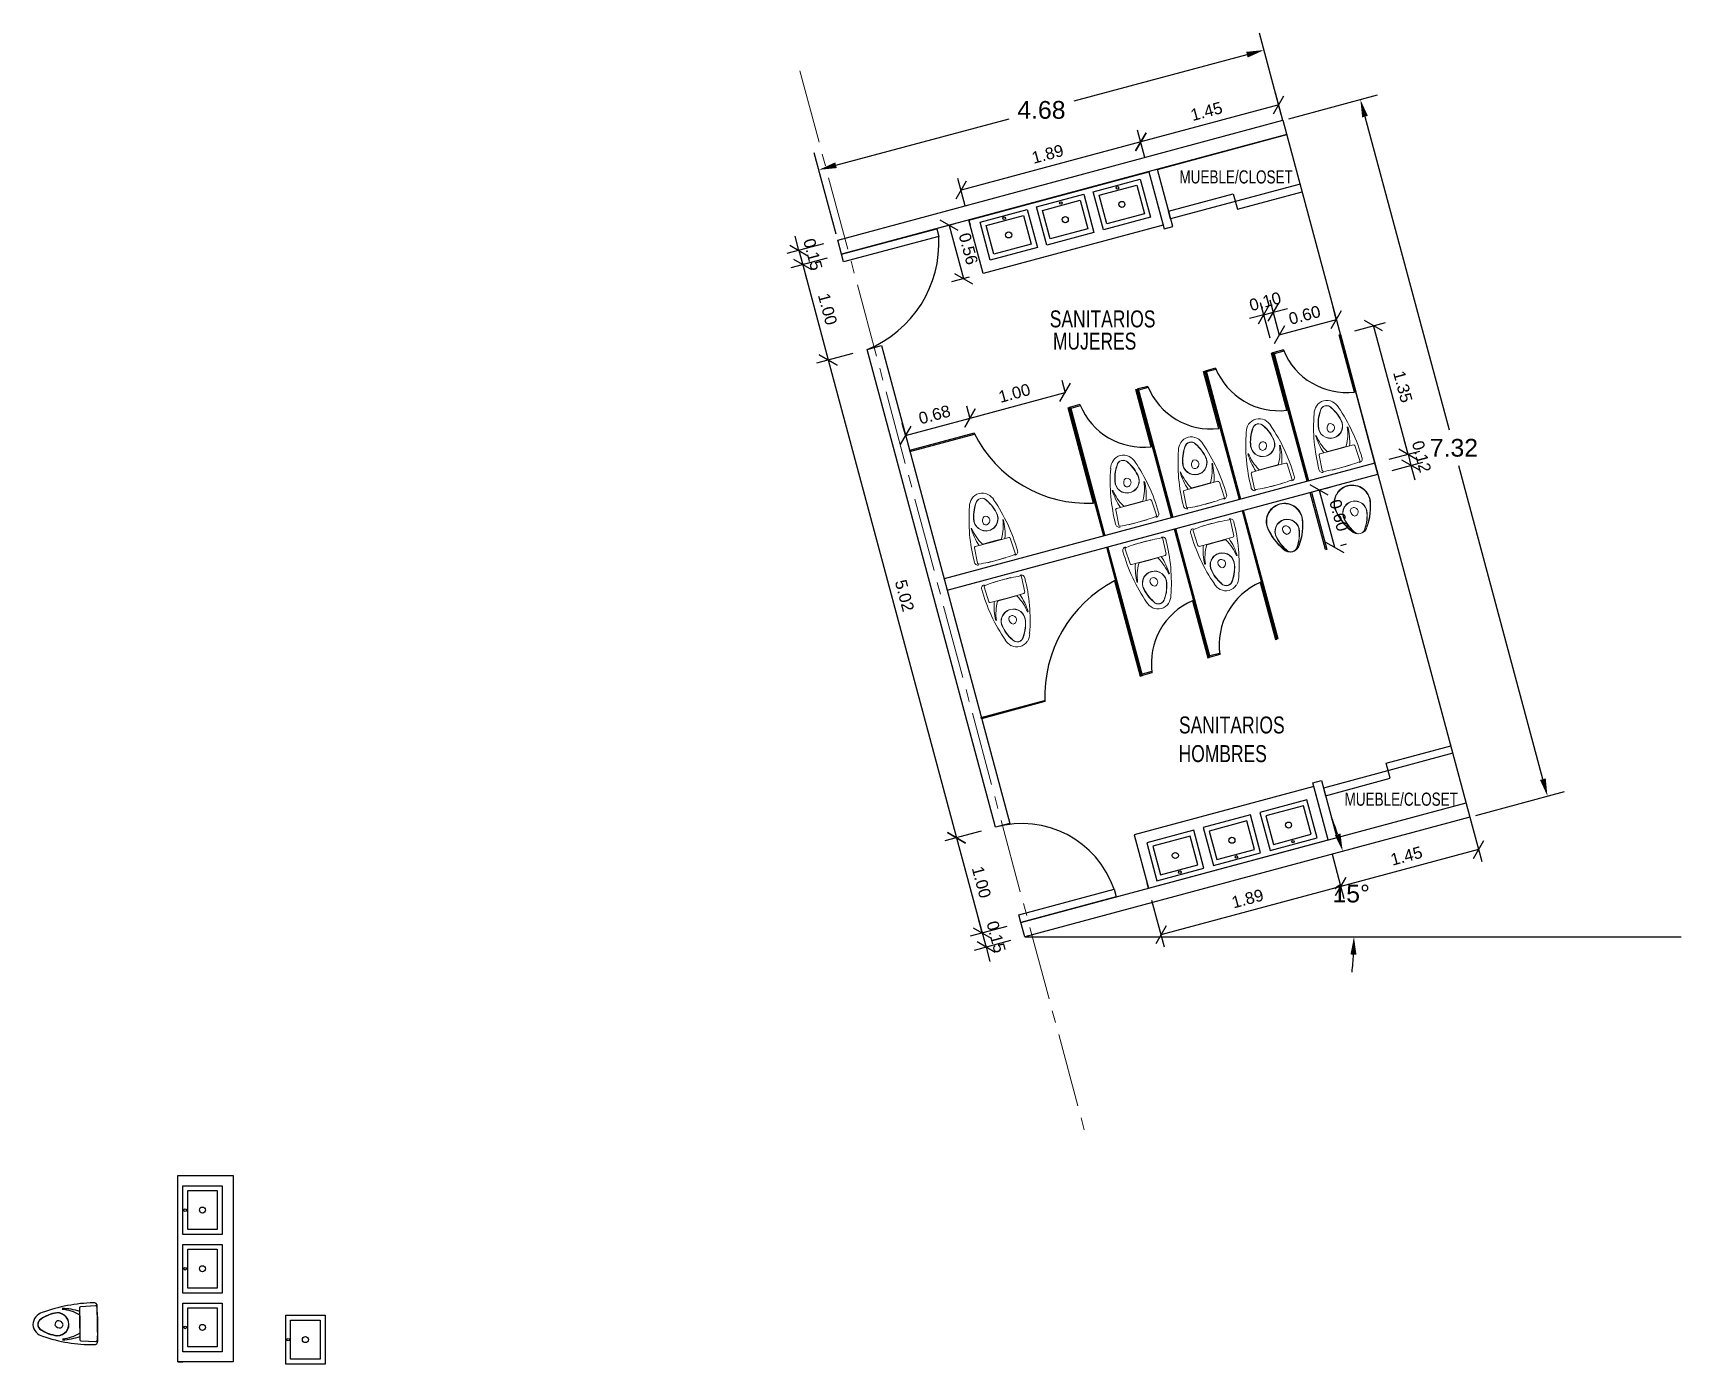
# Model space of a CAD drawing. Header units: millimetres. Extents: x 1263 to 3002, y 1308 to 2683.
# Drawn here: x 1459.92 to 1476.65, y 1367.42 to 1380.93 of the extents above; entities that cross this region are included whole.
import ezdxf

# ---------------------------------------------------------------- set-up
doc = ezdxf.new("R2010")
doc.units = ezdxf.units.MM
doc.header["$PDMODE"] = 34
doc.linetypes.add('CENTER2', pattern=[1.125, 0.75, -0.125, 0.125, -0.125])
for name, color, linetype, lineweight in [('COTAS', 202, 'Continuous', 0), ('EJESS', 253, 'CENTER2', 0), ('MOVILIARIO SANITARIO', 142, 'Continuous', 0)]:
    doc.layers.add(name, color=color, linetype=linetype, lineweight=lineweight)
doc.layers.add('MUEBLES', color=43, linetype='Continuous')
doc.styles.add('ARRAY BASE$0$STYLE1', font='swissc.ttf', dxfattribs={"width": 0.9})
doc.styles.get("Standard").update_dxf_attribs({"font": 'arial.ttf'})
doc.dimstyles.new('metros anotativo', dxfattribs={"dimtxt": 0.12, "dimasz": 0.15, "dimexe": 0.125, "dimexo": 0.15, "dimgap": 0.0652, "dimtad": 1, "dimzin": 1, "dimdsep": 46, "dimtxsty": 'Standard', "dimblk": 'OBLIQUE', "dimcen": 0, "dimadec": 0, "dimazin": 0, "dimtfac": 1, "dimtix": 1, "dimtmove": 0, "dimatfit": 3, "dimfxl": 0.3, "dimarcsym": 0})
doc.dimstyles.get("Standard").update_dxf_attribs({"dimtxt": 0.18, "dimasz": 0.18, "dimexe": 0.18, "dimexo": 0.0625, "dimgap": 0.09, "dimtad": 0, "dimtih": 1, "dimtoh": 1, "dimdec": 4, "dimzin": 0, "dimdsep": 46, "dimtxsty": 'Standard', "dimcen": 0.09, "dimadec": 0, "dimazin": 0, "dimtfac": 1, "dimtdec": 4, "dimtofl": 0, "dimtmove": 0, "dimatfit": 3, "dimfxl": 1, "dimtolj": 1, "dimtzin": 0, "dimarcsym": 0})

# ---------------------------------------------------------------- blocks, each defined once
blk = doc.blocks.new('_Oblique')
at = {"color": 0, "linetype": 'ByBlock', "lineweight": -2}
blk.add_line((-0.5, -0.5), (0.5, 0.5), dxfattribs=at)
blk = doc.blocks.new('*D220')
at = {"layer": 'COTAS', "color": 0, "lineweight": -2, "ltscale": 2, "transparency": 16777216}
for p, q in [((1473.881, 1376.652), (1473.842, 1376.797)), ((1473.69, 1376.601), (1474.001, 1376.684)), ((1473.721, 1376.487), (1474.032, 1376.57)), ((1473.881, 1376.652), (1473.911, 1376.538)), ((1473.911, 1376.538), (1473.95, 1376.393))]:
    blk.add_line(p, q, dxfattribs=at)
at = {"layer": 'Defpoints', "color": 0, "ltscale": 2, "transparency": 16777216}
for p in [(1473.545, 1376.562), (1473.911, 1376.538), (1473.576, 1376.448)]:
    blk.add_point(p, dxfattribs=at)
at = {"layer": 'COTAS', "color": 0, "lineweight": -2, "ltscale": 2, "transparency": 16777216, "xscale": 0.15, "yscale": 0.15, "zscale": 0.15}
for p, rotation in [((1473.881, 1376.652), 285.0400000000274), ((1473.911, 1376.538), 105.0400000000274)]:
    blk.add_blockref('_Oblique', p, dxfattribs=dict(at, rotation=rotation))
at = {"layer": 'COTAS', "color": 0, "ltscale": 2, "transparency": 16777216, "insert": (1474.018, 1376.628), "char_height": 0.12, "attachment_point": 5, "rotation": 285.04}
blk.add_mtext('0.12', dxfattribs=at)
blk = doc.blocks.new('TAZA')
at = {"lineweight": 0}
for p, q in [((165.36, 499.951), (165.36, 499.761)), ((165.539, 500.05), (165.381, 500.058)), ((165.55, 499.861), (165.55, 500.038)), ((165.554, 499.958), (165.554, 499.861)), ((165.55, 499.684), (165.55, 499.861)), ((165.554, 499.861), (165.554, 499.765)), ((165.381, 499.664), (165.539, 499.673))]:
    blk.add_line(p, q, dxfattribs=at)
for centre, radius, start, end in [((165.397, 500.051), 0.0368, 84.189, 180.01), ((165.374, 500.043), 0.0161, 64.904, 152.0601), ((167.192, 499.862), 1.833, 174.1661, 180.0176), ((165.384, 498.365), 1.722, 70.5694, 89.4727), ((165.538, 500.038), 0.0115, 0.01, 87.01), ((165.758, 499.382), 0.649, 91.4737, 108.7194), ((165.561, 499.958), 0.00691, 120.2935, 180.01), ((165.798, 499.553), 0.475, 96.7856, 120.2935), ((165.794, 499.861), 0.124, 75.1531, 180.01), ((165.794, 499.861), 0.122, 77.258, 180.01), ((165.753, 499.604), 0.384, 54.7538, 82.7148), ((165.751, 499.598), 0.388, 55.8316, 81.7699), ((165.914, 499.842), 0.154, 42.3476, 73.5377), ((167.192, 499.861), 1.833, 180.0024, 185.8539), ((165.794, 499.861), 0.124, 180.01, 284.8669), ((165.794, 499.861), 0.122, 180.01, 282.762), ((165.768, 499.855), 0.034, 139.2504, 252.7), ((165.779, 499.855), 0.0428, 355.2583, 149.9686), ((165.769, 499.881), 0.0602, 258.9842, 330.7061), ((165.753, 500.118), 0.384, 277.3052, 305.2662), ((165.751, 500.125), 0.388, 278.2501, 304.1884), ((165.944, 499.861), 0.0631, 0.01, 66.5264), ((165.944, 499.861), 0.0631, 293.4936, 0.01), ((165.944, 499.861), 0.0645, 0.01, 61.6766), ((165.944, 499.861), 0.0645, 298.3434, 0.01), ((165.934, 499.861), 0.126, 0.01, 41.9699), ((165.934, 499.861), 0.126, 318.0501, 0.01), ((165.397, 499.671), 0.0368, 180.01, 275.831), ((165.38, 499.675), 0.0111, 185.8539, 273.01), ((165.384, 501.357), 1.722, 270.5473, 289.4506), ((165.538, 499.684), 0.0115, 273.01, 0.01), ((165.758, 500.34), 0.649, 251.3006, 268.5463), ((165.561, 499.765), 0.00691, 180.01, 239.7265), ((165.797, 500.169), 0.475, 239.7265, 263.2344), ((165.914, 499.88), 0.154, 286.4823, 317.6724)]:
    blk.add_arc(centre, radius, start, end, dxfattribs=at)
blk = doc.blocks.new('*D221')
at = {"color": 0, "lineweight": -2, "transparency": 16777216}
for p, q in [((1472.671, 1380.055), (1473.571, 1380.297)), ((1473.444, 1380.077), (1474.298, 1376.898)), ((1475.25, 1373.355), (1474.396, 1376.534)), ((1474.57, 1372.986), (1475.47, 1373.228))]:
    blk.add_line(p, q, dxfattribs=at)
at = {"color": 0, "transparency": 16777216}
for points in [[(1473.473, 1380.085), (1473.415, 1380.069), (1473.397, 1380.251)], [(1475.279, 1373.363), (1475.221, 1373.347), (1475.297, 1373.181)]]:
    blk.add_solid(points, dxfattribs=at)
at = {"layer": 'Defpoints', "color": 0, "transparency": 16777216}
for p in [(1472.611, 1380.039), (1475.297, 1373.181), (1474.51, 1372.97)]:
    blk.add_point(p, dxfattribs=at)
at = {"color": 0, "transparency": 16777216, "insert": (1474.347, 1376.716), "char_height": 0.18, "attachment_point": 5}
blk.add_mtext('\\A1;7.32', dxfattribs=at)
blk = doc.blocks.new('*D222')
at = {"color": 0, "lineweight": -2, "transparency": 16777216}
for p, q in [((1472.594, 1380.1), (1472.372, 1380.925)), ((1472.245, 1380.705), (1470.487, 1380.232)), ((1468.073, 1379.584), (1469.832, 1380.056)), ((1468.075, 1378.885), (1467.853, 1379.711))]:
    blk.add_line(p, q, dxfattribs=at)
at = {"color": 0, "transparency": 16777216}
for points in [[(1472.238, 1380.734), (1472.253, 1380.676), (1472.419, 1380.752)], [(1468.066, 1379.613), (1468.081, 1379.555), (1467.899, 1379.537)]]:
    blk.add_solid(points, dxfattribs=at)
at = {"layer": 'Defpoints', "color": 0, "transparency": 16777216}
for p in [(1472.611, 1380.039), (1467.899, 1379.537), (1468.091, 1378.825)]:
    blk.add_point(p, dxfattribs=at)
at = {"color": 0, "transparency": 16777216, "insert": (1470.159, 1380.144), "char_height": 0.18, "attachment_point": 5}
blk.add_mtext('\\A1;4.68', dxfattribs=at)
blk = doc.blocks.new('*D223')
at = {"layer": 'COTAS', "color": 0, "lineweight": -2, "ltscale": 2, "transparency": 16777216}
for p, q in [((1473.34, 1377.904), (1473.651, 1377.988)), ((1473.881, 1376.652), (1473.53, 1377.956)), ((1473.69, 1376.601), (1474.001, 1376.684))]:
    blk.add_line(p, q, dxfattribs=at)
at = {"layer": 'Defpoints', "color": 0, "ltscale": 2, "transparency": 16777216}
for p in [(1473.53, 1377.956), (1473.195, 1377.865), (1473.545, 1376.562)]:
    blk.add_point(p, dxfattribs=at)
at = {"layer": 'COTAS', "color": 0, "lineweight": -2, "ltscale": 2, "transparency": 16777216, "xscale": 0.15, "yscale": 0.15, "zscale": 0.15}
for p, rotation in [((1473.53, 1377.956), 105.0399999999997), ((1473.881, 1376.652), 285.0399999999997)]:
    blk.add_blockref('_Oblique', p, dxfattribs=dict(at, rotation=rotation))
at = {"layer": 'COTAS', "color": 0, "ltscale": 2, "transparency": 16777216, "insert": (1473.828, 1377.337), "char_height": 0.12, "attachment_point": 5, "rotation": 285.04}
blk.add_mtext('1.35', dxfattribs=at)
blk = doc.blocks.new('*D224')
at = {"layer": 'COTAS', "color": 0, "lineweight": -2, "ltscale": 2, "transparency": 16777216}
for p, q in [((1467.946, 1378.786), (1467.576, 1378.687)), ((1467.697, 1378.719), (1467.658, 1378.864)), ((1467.697, 1378.719), (1467.736, 1378.574)), ((1467.985, 1378.641), (1467.615, 1378.542)), ((1467.736, 1378.574), (1467.775, 1378.429))]:
    blk.add_line(p, q, dxfattribs=at)
at = {"layer": 'Defpoints', "color": 0, "ltscale": 2, "transparency": 16777216}
for p in [(1468.091, 1378.825), (1467.736, 1378.574), (1468.13, 1378.68)]:
    blk.add_point(p, dxfattribs=at)
at = {"layer": 'COTAS', "color": 0, "lineweight": -2, "ltscale": 2, "transparency": 16777216, "xscale": 0.15, "yscale": 0.15, "zscale": 0.15}
for p, rotation in [((1467.697, 1378.719), 285.0399999999997), ((1467.736, 1378.574), 105.0399999999997)]:
    blk.add_blockref('_Oblique', p, dxfattribs=dict(at, rotation=rotation))
at = {"layer": 'COTAS', "color": 0, "ltscale": 2, "transparency": 16777216, "insert": (1467.839, 1378.679), "char_height": 0.12, "attachment_point": 5, "rotation": 285.04}
blk.add_mtext('0.15', dxfattribs=at)
blk = doc.blocks.new('*D225')
at = {"layer": 'COTAS', "color": 0, "lineweight": -2, "ltscale": 2, "transparency": 16777216}
for p, q in [((1467.985, 1378.641), (1467.615, 1378.542)), ((1467.736, 1378.574), (1467.995, 1377.608)), ((1468.244, 1377.675), (1467.875, 1377.576))]:
    blk.add_line(p, q, dxfattribs=at)
at = {"layer": 'Defpoints', "color": 0, "ltscale": 2, "transparency": 16777216}
for p in [(1468.13, 1378.68), (1468.389, 1377.714), (1467.995, 1377.608)]:
    blk.add_point(p, dxfattribs=at)
at = {"layer": 'COTAS', "color": 0, "lineweight": -2, "ltscale": 2, "transparency": 16777216, "xscale": 0.15, "yscale": 0.15, "zscale": 0.15}
for p, rotation in [((1467.736, 1378.574), 105.0399999999997), ((1467.995, 1377.608), 285.0399999999997)]:
    blk.add_blockref('_Oblique', p, dxfattribs=dict(at, rotation=rotation))
at = {"layer": 'COTAS', "color": 0, "ltscale": 2, "transparency": 16777216, "insert": (1467.988, 1378.124), "char_height": 0.12, "attachment_point": 5, "rotation": 285.04}
blk.add_mtext('1.00', dxfattribs=at)
blk = doc.blocks.new('*D226')
at = {"layer": 'COTAS', "color": 0, "lineweight": -2, "ltscale": 2, "transparency": 16777216}
for p, q in [((1468.244, 1377.675), (1467.875, 1377.576)), ((1467.995, 1377.608), (1469.298, 1372.76)), ((1469.547, 1372.827), (1469.177, 1372.728))]:
    blk.add_line(p, q, dxfattribs=at)
at = {"layer": 'Defpoints', "color": 0, "ltscale": 2, "transparency": 16777216}
for p in [(1468.389, 1377.714), (1469.692, 1372.866), (1469.298, 1372.76)]:
    blk.add_point(p, dxfattribs=at)
at = {"layer": 'COTAS', "color": 0, "lineweight": -2, "ltscale": 2, "transparency": 16777216, "xscale": 0.15, "yscale": 0.15, "zscale": 0.15}
for p, rotation in [((1467.995, 1377.608), 105.0399999999997), ((1469.298, 1372.76), 285.0399999999997)]:
    blk.add_blockref('_Oblique', p, dxfattribs=dict(at, rotation=rotation))
at = {"layer": 'COTAS', "color": 0, "ltscale": 2, "transparency": 16777216, "insert": (1468.769, 1375.217), "char_height": 0.12, "attachment_point": 5, "rotation": 285.04}
blk.add_mtext('5.02', dxfattribs=at)
blk = doc.blocks.new('*D227')
at = {"layer": 'COTAS', "color": 0, "lineweight": -2, "ltscale": 2, "transparency": 16777216}
for p, q in [((1469.547, 1372.827), (1469.177, 1372.728)), ((1469.298, 1372.76), (1469.558, 1371.795)), ((1469.807, 1371.861), (1469.437, 1371.762))]:
    blk.add_line(p, q, dxfattribs=at)
at = {"layer": 'Defpoints', "color": 0, "ltscale": 2, "transparency": 16777216}
for p in [(1469.692, 1372.866), (1469.951, 1371.9), (1469.558, 1371.795)]:
    blk.add_point(p, dxfattribs=at)
at = {"layer": 'COTAS', "color": 0, "lineweight": -2, "ltscale": 2, "transparency": 16777216, "xscale": 0.15, "yscale": 0.15, "zscale": 0.15}
for p, rotation in [((1469.298, 1372.76), 105.0399999999997), ((1469.558, 1371.795), 285.0399999999997)]:
    blk.add_blockref('_Oblique', p, dxfattribs=dict(at, rotation=rotation))
at = {"layer": 'COTAS', "color": 0, "ltscale": 2, "transparency": 16777216, "insert": (1469.55, 1372.31), "char_height": 0.12, "attachment_point": 5, "rotation": 285.04}
blk.add_mtext('1.00', dxfattribs=at)
blk = doc.blocks.new('*D228')
at = {"layer": 'COTAS', "color": 0, "lineweight": -2, "ltscale": 2, "transparency": 16777216}
for p, q in [((1469.807, 1371.861), (1469.437, 1371.762)), ((1469.558, 1371.795), (1469.519, 1371.939)), ((1469.846, 1371.717), (1469.476, 1371.617)), ((1469.558, 1371.795), (1469.597, 1371.65)), ((1469.597, 1371.65), (1469.635, 1371.505))]:
    blk.add_line(p, q, dxfattribs=at)
at = {"layer": 'Defpoints', "color": 0, "ltscale": 2, "transparency": 16777216}
for p in [(1469.951, 1371.9), (1469.99, 1371.756), (1469.597, 1371.65)]:
    blk.add_point(p, dxfattribs=at)
at = {"layer": 'COTAS', "color": 0, "lineweight": -2, "ltscale": 2, "transparency": 16777216, "xscale": 0.15, "yscale": 0.15, "zscale": 0.15}
for p, rotation in [((1469.558, 1371.795), 285.0399999999997), ((1469.597, 1371.65), 105.0399999999997)]:
    blk.add_blockref('_Oblique', p, dxfattribs=dict(at, rotation=rotation))
at = {"layer": 'COTAS', "color": 0, "ltscale": 2, "transparency": 16777216, "insert": (1469.699, 1371.755), "char_height": 0.12, "attachment_point": 5, "rotation": 285.04}
blk.add_mtext('0.15', dxfattribs=at)
blk = doc.blocks.new('*D229')
at = {"layer": 'COTAS', "color": 0, "lineweight": -2, "ltscale": 2, "transparency": 16777216}
for p, q in [((1471.21, 1379.663), (1471.135, 1379.941)), ((1471.168, 1379.82), (1469.343, 1379.33)), ((1469.385, 1379.172), (1469.31, 1379.45))]:
    blk.add_line(p, q, dxfattribs=at)
at = {"layer": 'Defpoints', "color": 0, "ltscale": 2, "transparency": 16777216}
for p in [(1471.249, 1379.518), (1469.343, 1379.33), (1469.424, 1379.028)]:
    blk.add_point(p, dxfattribs=at)
at = {"layer": 'COTAS', "color": 0, "lineweight": -2, "ltscale": 2, "transparency": 16777216, "xscale": 0.15, "yscale": 0.15, "zscale": 0.15}
for p, rotation in [((1471.168, 1379.82), 15.03999999999389), ((1469.343, 1379.33), 195.0399999999939)]:
    blk.add_blockref('_Oblique', p, dxfattribs=dict(at, rotation=rotation))
at = {"layer": 'COTAS', "color": 0, "ltscale": 2, "transparency": 16777216, "insert": (1470.222, 1379.697), "char_height": 0.12, "attachment_point": 5, "rotation": 15.04}
blk.add_mtext('1.89', dxfattribs=at)
blk = doc.blocks.new('*D230')
at = {"layer": 'COTAS', "color": 0, "lineweight": -2, "ltscale": 2, "transparency": 16777216}
for p, q in [((1469.279, 1378.989), (1469.101, 1378.941)), ((1469.222, 1378.973), (1469.367, 1378.433)), ((1469.424, 1378.448), (1469.247, 1378.4))]:
    blk.add_line(p, q, dxfattribs=at)
at = {"layer": 'Defpoints', "color": 0, "ltscale": 2, "transparency": 16777216}
for p in [(1469.424, 1379.028), (1469.367, 1378.433), (1469.569, 1378.487)]:
    blk.add_point(p, dxfattribs=at)
at = {"layer": 'COTAS', "color": 0, "lineweight": -2, "ltscale": 2, "transparency": 16777216, "xscale": 0.15, "yscale": 0.15, "zscale": 0.15}
for p, rotation in [((1469.222, 1378.973), 105.0399999999997), ((1469.367, 1378.433), 285.0399999999997)]:
    blk.add_blockref('_Oblique', p, dxfattribs=dict(at, rotation=rotation))
at = {"layer": 'COTAS', "color": 0, "ltscale": 2, "transparency": 16777216, "insert": (1469.417, 1378.736), "char_height": 0.12, "attachment_point": 5, "rotation": 285.04}
blk.add_mtext('0.56', dxfattribs=at)
blk = doc.blocks.new('*D231')
at = {"layer": 'COTAS', "color": 0, "lineweight": -2, "ltscale": 2, "transparency": 16777216}
for p, q in [((1473.156, 1378.01), (1473.121, 1378.139)), ((1472.576, 1377.855), (1472.542, 1377.983)), ((1472.574, 1377.863), (1473.154, 1378.018))]:
    blk.add_line(p, q, dxfattribs=at)
at = {"layer": 'Defpoints', "color": 0, "ltscale": 2, "transparency": 16777216}
for p in [(1473.154, 1378.018), (1472.615, 1377.71), (1473.195, 1377.865)]:
    blk.add_point(p, dxfattribs=at)
at = {"layer": 'COTAS', "color": 0, "lineweight": -2, "ltscale": 2, "transparency": 16777216, "xscale": 0.15, "yscale": 0.15, "zscale": 0.15}
for p, rotation in [((1473.154, 1378.018), 15.03999999999386), ((1472.574, 1377.863), 195.0399999999939)]:
    blk.add_blockref('_Oblique', p, dxfattribs=dict(at, rotation=rotation))
at = {"layer": 'COTAS', "color": 0, "ltscale": 2, "transparency": 16777216, "insert": (1472.831, 1378.063), "char_height": 0.12, "attachment_point": 5, "rotation": 15.04}
blk.add_mtext('0.60', dxfattribs=at)
blk = doc.blocks.new('*D232')
at = {"layer": 'COTAS', "color": 0, "lineweight": -2, "ltscale": 2, "transparency": 16777216}
for p, q in [((1472.576, 1377.855), (1472.48, 1378.213)), ((1472.416, 1378.066), (1472.271, 1378.027)), ((1472.48, 1377.829), (1472.383, 1378.187)), ((1472.416, 1378.066), (1472.512, 1378.092)), ((1472.512, 1378.092), (1472.657, 1378.131))]:
    blk.add_line(p, q, dxfattribs=at)
at = {"layer": 'Defpoints', "color": 0, "ltscale": 2, "transparency": 16777216}
for p in [(1472.512, 1378.092), (1472.615, 1377.71), (1472.519, 1377.684)]:
    blk.add_point(p, dxfattribs=at)
at = {"layer": 'COTAS', "color": 0, "lineweight": -2, "ltscale": 2, "transparency": 16777216, "xscale": 0.15, "yscale": 0.15, "zscale": 0.15}
for p, rotation in [((1472.416, 1378.066), 15.03999999999389), ((1472.512, 1378.092), 195.0399999999939)]:
    blk.add_blockref('_Oblique', p, dxfattribs=dict(at, rotation=rotation))
at = {"layer": 'COTAS', "color": 0, "ltscale": 2, "transparency": 16777216, "insert": (1472.431, 1378.201), "char_height": 0.12, "attachment_point": 5, "rotation": 15.04}
blk.add_mtext('0.10', dxfattribs=at)
blk = doc.blocks.new('*D233')
at = {"layer": 'COTAS', "color": 0, "lineweight": -2, "ltscale": 2, "transparency": 16777216}
for p, q in [((1472.98, 1376.288), (1473.136, 1375.708)), ((1473.044, 1376.305), (1473.101, 1376.32)), ((1473.2, 1375.725), (1473.256, 1375.741))]:
    blk.add_line(p, q, dxfattribs=at)
at = {"layer": 'Defpoints', "color": 0, "ltscale": 2, "transparency": 16777216}
for p in [(1472.9, 1376.266), (1473.136, 1375.708), (1473.055, 1375.687)]:
    blk.add_point(p, dxfattribs=at)
at = {"layer": 'COTAS', "color": 0, "lineweight": -2, "ltscale": 2, "transparency": 16777216, "xscale": 0.15, "yscale": 0.15, "zscale": 0.15}
for p, rotation in [((1472.98, 1376.288), 105.0399999999997), ((1473.136, 1375.708), 285.0399999999997)]:
    blk.add_blockref('_Oblique', p, dxfattribs=dict(at, rotation=rotation))
at = {"layer": 'COTAS', "color": 0, "ltscale": 2, "transparency": 16777216, "insert": (1473.18, 1376.031), "char_height": 0.12, "attachment_point": 5, "rotation": 285.04}
blk.add_mtext('0.60', dxfattribs=at)
blk = doc.blocks.new('*D234')
at = {"layer": 'COTAS', "color": 0, "lineweight": -2, "ltscale": 2, "transparency": 16777216}
for p, q in [((1472.611, 1380.039), (1472.536, 1380.317)), ((1472.568, 1380.196), (1471.168, 1379.82)), ((1471.21, 1379.663), (1471.135, 1379.941))]:
    blk.add_line(p, q, dxfattribs=at)
at = {"layer": 'Defpoints', "color": 0, "ltscale": 2, "transparency": 16777216}
for p in [(1472.65, 1379.894), (1471.168, 1379.82), (1471.249, 1379.518)]:
    blk.add_point(p, dxfattribs=at)
at = {"layer": 'COTAS', "color": 0, "lineweight": -2, "ltscale": 2, "transparency": 16777216, "xscale": 0.15, "yscale": 0.15, "zscale": 0.15}
for p, rotation in [((1472.568, 1380.196), 15.03999999999389), ((1471.168, 1379.82), 195.0399999999939)]:
    blk.add_blockref('_Oblique', p, dxfattribs=dict(at, rotation=rotation))
at = {"layer": 'COTAS', "color": 0, "ltscale": 2, "transparency": 16777216, "insert": (1471.835, 1380.13), "char_height": 0.12, "attachment_point": 5, "rotation": 15.04}
blk.add_mtext('1.45', dxfattribs=at)
blk = doc.blocks.new('*D235')
at = {"layer": 'COTAS', "color": 0, "lineweight": -2, "ltscale": 2, "transparency": 16777216}
for p, q in [((1474.51, 1372.97), (1474.631, 1372.521)), ((1473.11, 1372.594), (1473.23, 1372.145)), ((1474.598, 1372.642), (1473.198, 1372.265))]:
    blk.add_line(p, q, dxfattribs=at)
at = {"layer": 'Defpoints', "color": 0, "ltscale": 2, "transparency": 16777216}
for p in [(1474.471, 1373.115), (1473.071, 1372.739), (1473.198, 1372.265)]:
    blk.add_point(p, dxfattribs=at)
at = {"layer": 'COTAS', "color": 0, "lineweight": -2, "ltscale": 2, "transparency": 16777216, "xscale": 0.15, "yscale": 0.15, "zscale": 0.15}
for p, rotation in [((1474.598, 1372.642), 15.03999999999389), ((1473.198, 1372.265), 195.0399999999939)]:
    blk.add_blockref('_Oblique', p, dxfattribs=dict(at, rotation=rotation))
at = {"layer": 'COTAS', "color": 0, "ltscale": 2, "transparency": 16777216, "insert": (1473.865, 1372.576), "char_height": 0.12, "attachment_point": 5, "rotation": 15.04}
blk.add_mtext('1.45', dxfattribs=at)
blk = doc.blocks.new('*D236')
at = {"layer": 'COTAS', "color": 0, "lineweight": -2, "ltscale": 2, "transparency": 16777216}
for p, q in [((1473.11, 1372.594), (1473.23, 1372.145)), ((1473.198, 1372.265), (1471.373, 1371.775)), ((1471.278, 1372.127), (1471.405, 1371.654))]:
    blk.add_line(p, q, dxfattribs=at)
at = {"layer": 'Defpoints', "color": 0, "ltscale": 2, "transparency": 16777216}
for p in [(1473.071, 1372.739), (1471.239, 1372.272), (1471.373, 1371.775)]:
    blk.add_point(p, dxfattribs=at)
at = {"layer": 'COTAS', "color": 0, "lineweight": -2, "ltscale": 2, "transparency": 16777216, "xscale": 0.15, "yscale": 0.15, "zscale": 0.15}
for p, rotation in [((1473.198, 1372.265), 15.03999999999389), ((1471.373, 1371.775), 195.0399999999939)]:
    blk.add_blockref('_Oblique', p, dxfattribs=dict(at, rotation=rotation))
at = {"layer": 'COTAS', "color": 0, "ltscale": 2, "transparency": 16777216, "insert": (1472.252, 1372.142), "char_height": 0.12, "attachment_point": 5, "rotation": 15.04}
blk.add_mtext('1.89', dxfattribs=at)
blk = doc.blocks.new('*D237')
at = {"layer": 'COTAS', "color": 0, "lineweight": -2, "ltscale": 2, "transparency": 16777216}
for p, q in [((1469.437, 1377.011), (1469.402, 1377.14)), ((1468.781, 1376.835), (1468.746, 1376.963)), ((1468.779, 1376.843), (1469.435, 1377.019))]:
    blk.add_line(p, q, dxfattribs=at)
at = {"layer": 'Defpoints', "color": 0, "ltscale": 2, "transparency": 16777216}
for p in [(1469.435, 1377.019), (1469.476, 1376.866), (1468.82, 1376.69)]:
    blk.add_point(p, dxfattribs=at)
at = {"layer": 'COTAS', "color": 0, "lineweight": -2, "ltscale": 2, "transparency": 16777216, "xscale": 0.15, "yscale": 0.15, "zscale": 0.15}
for p, rotation in [((1469.435, 1377.019), 15.03999999999386), ((1468.779, 1376.843), 195.0399999999939)]:
    blk.add_blockref('_Oblique', p, dxfattribs=dict(at, rotation=rotation))
at = {"layer": 'COTAS', "color": 0, "ltscale": 2, "transparency": 16777216, "insert": (1469.074, 1377.053), "char_height": 0.12, "attachment_point": 5, "rotation": 15.04}
blk.add_mtext('0.68', dxfattribs=at)
blk = doc.blocks.new('*D238')
at = {"layer": 'COTAS', "color": 0, "lineweight": -2, "ltscale": 2, "transparency": 16777216}
for p, q in [((1470.403, 1377.27), (1470.368, 1377.399)), ((1469.435, 1377.019), (1470.4, 1377.279)), ((1469.437, 1377.011), (1469.402, 1377.14))]:
    blk.add_line(p, q, dxfattribs=at)
at = {"layer": 'Defpoints', "color": 0, "ltscale": 2, "transparency": 16777216}
for p in [(1470.4, 1377.279), (1470.442, 1377.126), (1469.476, 1376.866)]:
    blk.add_point(p, dxfattribs=at)
at = {"layer": 'COTAS', "color": 0, "lineweight": -2, "ltscale": 2, "transparency": 16777216, "xscale": 0.15, "yscale": 0.15, "zscale": 0.15}
for p, rotation in [((1470.4, 1377.279), 15.03999999999386), ((1469.435, 1377.019), 195.0399999999939)]:
    blk.add_blockref('_Oblique', p, dxfattribs=dict(at, rotation=rotation))
at = {"layer": 'COTAS', "color": 0, "ltscale": 2, "transparency": 16777216, "insert": (1469.885, 1377.271), "char_height": 0.12, "attachment_point": 5, "rotation": 15.04}
blk.add_mtext('1.00', dxfattribs=at)
blk = doc.blocks.new('*D282')
at = {"color": 0, "lineweight": -2, "transparency": 16777216}
for start, end in [(18.1264, 21.2129), (353.8271, 356.9136)]:
    blk.add_arc((1469.99, 1371.756), 3.342, start, end, dxfattribs=at)
at = {"color": 0, "transparency": 16777216}
for points in [[(1473.195, 1372.804), (1473.138, 1372.787), (1473.218, 1372.623)], [(1473.297, 1371.576), (1473.357, 1371.575), (1473.332, 1371.756)]]:
    blk.add_solid(points, dxfattribs=at)
at = {"layer": 'Defpoints', "color": 0, "transparency": 16777216}
for p in [(1474.51, 1372.97), (1473.319, 1372.048), (1469.99, 1371.756), (1469.99, 1371.756), (1476.653, 1371.756)]:
    blk.add_point(p, dxfattribs=at)
at = {"color": 0, "transparency": 16777216, "insert": (1473.304, 1372.193), "char_height": 0.18, "attachment_point": 5}
blk.add_mtext('\\A1;15°', dxfattribs=at)

msp = doc.modelspace()

# ---------------------------------------------------------------- linework, layer by layer
for p, q in [((1471.33594, 1379.54142), (1472.64951, 1379.89437)), ((1469.42376, 1379.02762), (1469.43674, 1378.97933)), ((1472.61526, 1377.70964), (1472.51868, 1377.68369)), ((1472.61526, 1377.70964), (1472.61855, 1377.69738)), ((1473.54502, 1376.56158), (1473.1947, 1377.86534)), ((1472.51868, 1377.68369), (1472.50642, 1377.6804)), ((1472.50642, 1377.6804), (1472.85673, 1376.37664)), ((1472.85673, 1376.37664), (1472.50642, 1377.6804)), ((1472.51868, 1377.68369), (1472.869, 1376.37994)), ((1472.61855, 1377.69738), (1472.52198, 1377.67143)), ((1471.83039, 1377.49875), (1471.81813, 1377.49546)), ((1471.81813, 1377.49546), (1472.16845, 1376.1917)), ((1472.16845, 1376.1917), (1471.81813, 1377.49546)), ((1471.92697, 1377.5247), (1471.83039, 1377.49875)), ((1471.83039, 1377.49875), (1472.18071, 1376.195)), ((1471.93026, 1377.51244), (1471.83369, 1377.48649)), ((1471.92697, 1377.5247), (1471.93026, 1377.51244)), ((1471.14211, 1377.31381), (1471.12984, 1377.31052)), ((1471.12984, 1377.31052), (1471.48016, 1376.00676)), ((1471.48016, 1376.00676), (1471.12984, 1377.31052)), ((1471.23868, 1377.33976), (1471.14211, 1377.31381)), ((1471.14211, 1377.31381), (1471.49242, 1376.01006)), ((1471.24198, 1377.3275), (1471.1454, 1377.30155)), ((1471.23868, 1377.33976), (1471.24198, 1377.3275)), ((1470.45382, 1377.12887), (1470.44156, 1377.12558)), ((1470.44156, 1377.12558), (1470.79187, 1375.82182)), ((1470.79187, 1375.82182), (1470.44156, 1377.12558)), ((1470.5504, 1377.15482), (1470.45382, 1377.12887)), ((1470.45382, 1377.12887), (1470.80414, 1375.82512)), ((1470.55369, 1377.14256), (1470.45712, 1377.11661)), ((1470.5504, 1377.15482), (1470.55369, 1377.14256)), ((1469.47581, 1376.86608), (1469.47911, 1376.85382)), ((1472.54938, 1374.77399), (1472.19907, 1376.07774)), ((1472.56165, 1374.77728), (1472.21133, 1376.08104)), ((1471.8611, 1374.58905), (1471.51078, 1375.8928)), ((1471.87336, 1374.59234), (1471.52304, 1375.8961)), ((1471.17281, 1374.40411), (1470.82249, 1375.70786)), ((1471.17281, 1374.40411), (1470.82249, 1375.70786)), ((1470.82249, 1375.70786), (1471.17281, 1374.40411)), ((1471.18507, 1374.4074), (1470.83476, 1375.71116)), ((1471.18507, 1374.4074), (1470.83476, 1375.71116)), ((1472.56165, 1374.77728), (1472.54938, 1374.77399)), ((1471.87336, 1374.59234), (1471.8611, 1374.58905)), ((1471.96664, 1374.63056), (1471.87006, 1374.60461)), ((1471.96993, 1374.61829), (1471.87336, 1374.59234)), ((1471.96993, 1374.61829), (1471.96664, 1374.63056)), ((1471.17281, 1374.40411), (1471.18507, 1374.4074)), ((1471.18507, 1374.4074), (1471.17281, 1374.40411)), ((1471.27835, 1374.44562), (1471.18178, 1374.41967)), ((1471.28165, 1374.43335), (1471.18507, 1374.4074)), ((1471.28165, 1374.43335), (1471.27835, 1374.44562)), ((1471.24541, 1372.24809), (1471.23243, 1372.29638)), ((1469.99039, 1371.75555), (1476.6527, 1371.75555)), ((1461.39169, 1367.44252), (1461.44169, 1367.44252))]:
    msp.add_line(p, q)
for points in [[(1472.64951, 1379.89437), (1468.12982, 1378.67994), (1468.0909, 1378.8248), (1472.61058, 1380.03923), (1474.51007, 1372.96998), (1469.99039, 1371.75555), (1469.95146, 1371.90041), (1474.47115, 1373.11484)], [(1471.24902, 1379.51806), (1471.39434, 1378.97724), (1469.56908, 1378.4868), (1469.42376, 1379.02762), (1471.24902, 1379.51806)], [(1470.68496, 1379.31473), (1471.16301, 1379.44318), (1471.2668, 1379.05688), (1470.78876, 1378.92843), (1470.68496, 1379.31473)], [(1471.24902, 1379.51806), (1471.40472, 1378.93861), (1471.49163, 1378.96197), (1471.33594, 1379.54142)], [(1472.78444, 1379.39218), (1471.47087, 1379.03923), (1471.45011, 1379.11649), (1472.1069, 1379.29296), (1472.14842, 1379.13845), (1472.8052, 1379.31492)], [(1470.11034, 1379.16033), (1470.58839, 1379.28878), (1470.69219, 1378.90248), (1470.21414, 1378.77403), (1470.11034, 1379.16033)], [(1469.53573, 1379.00593), (1470.01377, 1379.13438), (1470.11757, 1378.74808), (1469.63952, 1378.61963), (1469.53573, 1379.00593)], [(1472.89962, 1376.26598), (1473.05531, 1375.68653), (1473.04305, 1375.68324), (1472.88735, 1376.26268), (1472.89962, 1376.26598)], [(1474.33621, 1373.61703), (1473.02264, 1373.26407), (1473.0434, 1373.18681), (1473.70019, 1373.36329), (1473.65867, 1373.51781), (1474.31545, 1373.69429)], [(1473.07066, 1372.73853), (1472.92535, 1373.27935), (1471.10009, 1372.78891), (1471.24541, 1372.24809), (1473.07066, 1372.73853)], [(1473.07066, 1372.73853), (1472.91497, 1373.31798), (1473.00188, 1373.34133), (1473.15758, 1372.76189)], [(1472.48066, 1372.63177), (1472.9587, 1372.76022), (1472.8549, 1373.14652), (1472.37686, 1373.01807), (1472.48066, 1372.63177)], [(1471.90604, 1372.47737), (1472.38408, 1372.60582), (1472.28028, 1372.99212), (1471.80224, 1372.86367), (1471.90604, 1372.47737)], [(1471.33142, 1372.32298), (1471.80946, 1372.45142), (1471.70567, 1372.83772), (1471.22762, 1372.70927), (1471.33142, 1372.32298)], [(1461.39169, 1369.33252), (1461.95169, 1369.33252), (1461.95169, 1367.44252), (1461.39169, 1367.44252), (1461.39169, 1369.33252)], [(1461.44169, 1368.73502), (1461.44169, 1369.23002), (1461.84169, 1369.23002), (1461.84169, 1368.73502), (1461.44169, 1368.73502)], [(1461.44169, 1368.14002), (1461.44169, 1368.63502), (1461.84169, 1368.63502), (1461.84169, 1368.14002), (1461.44169, 1368.14002)], [(1461.44169, 1367.54502), (1461.44169, 1368.04002), (1461.84169, 1368.04002), (1461.84169, 1367.54502), (1461.44169, 1367.54502)], [(1462.4868, 1367.42096), (1462.4868, 1367.91596), (1462.8868, 1367.91596), (1462.8868, 1367.42096), (1462.4868, 1367.42096)]]:
    msp.add_lwpolyline(points)
for points in [[(1470.74622, 1379.27941), (1471.12769, 1379.38191), (1471.20554, 1379.09219), (1470.82407, 1378.98969)], [(1470.17161, 1379.12502), (1470.55308, 1379.22752), (1470.63092, 1378.93779), (1470.24945, 1378.83529)], [(1469.59699, 1378.97062), (1469.97846, 1379.07312), (1470.05631, 1378.78339), (1469.67484, 1378.68089)], [(1468.12982, 1378.67994), (1469.09557, 1378.93943), (1469.11632, 1378.86217), (1468.15058, 1378.60268)], [(1468.53418, 1377.75312), (1469.83683, 1372.90508), (1469.69197, 1372.86616), (1468.38931, 1377.7142)], [(1473.1947, 1377.86534), (1473.3504, 1377.28589), (1473.33813, 1377.2826), (1473.18244, 1377.86204)], [(1472.50642, 1377.6804), (1472.66211, 1377.10095), (1472.64985, 1377.09766), (1472.49415, 1377.6771)], [(1471.81813, 1377.49546), (1471.97383, 1376.91601), (1471.96156, 1376.91271), (1471.80586, 1377.49216)], [(1471.12984, 1377.31052), (1471.28554, 1376.73107), (1471.27327, 1376.72777), (1471.11758, 1377.30722)], [(1470.44156, 1377.12558), (1470.70105, 1376.15983), (1470.68878, 1376.15654), (1470.42929, 1377.12228)], [(1468.81988, 1376.68983), (1468.82317, 1376.67757), (1469.47911, 1376.85382), (1469.47581, 1376.86608)], [(1473.54502, 1376.56158), (1469.17019, 1375.38608), (1469.20081, 1375.27212), (1473.57564, 1376.44763)], [(1471.17281, 1374.40411), (1470.91332, 1375.36985), (1470.90105, 1375.36656), (1471.16054, 1374.40081)], [(1472.54938, 1374.77399), (1472.39369, 1375.35344), (1472.38142, 1375.35014), (1472.53712, 1374.77069)], [(1471.8611, 1374.58905), (1471.7054, 1375.16849), (1471.69313, 1375.1652), (1471.84883, 1374.58575)], [(1469.55113, 1373.96837), (1469.54783, 1373.98063), (1470.1915, 1374.15358), (1470.1948, 1374.14132)], [(1472.51597, 1372.69303), (1472.89744, 1372.79553), (1472.81959, 1373.08526), (1472.43812, 1372.98276)], [(1471.94135, 1372.53864), (1472.32282, 1372.64114), (1472.24497, 1372.93086), (1471.8635, 1372.82836)], [(1471.36673, 1372.38424), (1471.7482, 1372.48674), (1471.67035, 1372.77646), (1471.28888, 1372.67396)], [(1469.9307, 1371.97767), (1470.89645, 1372.23716), (1470.91721, 1372.1599), (1469.95146, 1371.90041)], [(1461.49169, 1368.78502), (1461.49169, 1369.18002), (1461.79169, 1369.18002), (1461.79169, 1368.78502)], [(1461.49169, 1368.19002), (1461.49169, 1368.58502), (1461.79169, 1368.58502), (1461.79169, 1368.19002)], [(1461.49169, 1367.59502), (1461.49169, 1367.99002), (1461.79169, 1367.99002), (1461.79169, 1367.59502)], [(1462.5368, 1367.47096), (1462.5368, 1367.86596), (1462.8368, 1367.86596), (1462.8368, 1367.47096)]]:
    msp.add_lwpolyline(points, close=True)
for centre, radius in [((1470.35585, 1379.20041), 0.013), ((1470.93047, 1379.35481), 0.013), ((1470.97588, 1379.1858), 0.03071), ((1469.78124, 1379.04601), 0.013), ((1470.40126, 1379.0314), 0.03071), ((1469.82665, 1378.87701), 0.03071), ((1472.66778, 1372.88915), 0.03071), ((1472.09316, 1372.73475), 0.03071), ((1472.71319, 1372.72014), 0.013), ((1471.51854, 1372.58035), 0.03071), ((1472.13857, 1372.56574), 0.013), ((1471.56395, 1372.41134), 0.013), ((1461.64169, 1368.98252), 0.03071), ((1461.46669, 1368.98252), 0.013), ((1461.46669, 1368.38752), 0.013), ((1461.64169, 1368.38752), 0.03071), ((1461.46669, 1367.79252), 0.013), ((1461.64169, 1367.79252), 0.03071), ((1462.5118, 1367.66846), 0.013), ((1462.6868, 1367.66846), 0.03071)]:
    msp.add_circle(centre, radius)
for centre, radius, start, end in [((1467.95059, 1378.79623), 1.16759, 292.070461, 3.237651), ((1473.25749, 1377.97144), 0.69355, 202.177336, 276.676978), ((1472.56921, 1377.7865), 0.69355, 202.177336, 276.676978), ((1471.88092, 1377.60156), 0.69355, 202.177336, 276.676978), ((1471.19263, 1377.41662), 0.69355, 202.177336, 276.676978), ((1470.62197, 1377.43389), 1.2791, 206.353642, 272.994062), ((1471.51151, 1374.19851), 1.31795, 117.593032, 182.486968), ((1472.65689, 1374.71365), 0.69355, 113.403022, 187.902664), ((1471.96861, 1374.52871), 0.69355, 113.403022, 187.902664), ((1469.96328, 1371.91795), 0.98626, 18.884439, 105.967449)]:
    msp.add_arc(centre, radius, start, end)
at = {"layer": 'EJESS', "lineweight": 0}
msp.add_line((1467.70706, 1380.54232), (1470.60681, 1369.74921), dxfattribs=at)
at = {"layer": 'MOVILIARIO SANITARIO', "lineweight": 0}
for centre, radius, start, end in [((1473.31492, 1376.15414), 0.18503, 105.05, 209.906897), ((1473.31492, 1376.15414), 0.18092, 105.05, 207.801986), ((1473.31492, 1376.15414), 0.18503, 0.193103, 105.05), ((1473.31492, 1376.15414), 0.18092, 2.298014, 105.05), ((1472.62664, 1375.9692), 0.18503, 105.05, 209.906897), ((1472.62664, 1375.9692), 0.18092, 105.05, 207.801986), ((1472.62664, 1375.9692), 0.18503, 0.193103, 105.05), ((1472.62664, 1375.9692), 0.18092, 2.298014, 105.05), ((1473.6683, 1376.31289), 0.57182, 202.345202, 230.306158), ((1473.67685, 1376.31805), 0.57801, 203.290146, 229.228429), ((1473.34209, 1376.05312), 0.12434, 105.05, 209.906897), ((1473.34209, 1376.05312), 0.12158, 105.05, 207.801986), ((1473.32905, 1376.07639), 0.03397, 64.290362, 177.740044), ((1473.3552, 1376.08196), 0.06024, 184.024175, 255.746073), ((1473.34209, 1376.05312), 0.12434, 0.193103, 105.05), ((1473.34209, 1376.05312), 0.12158, 2.298014, 105.05), ((1473.33271, 1376.06567), 0.04278, 280.298287, 75.008564), ((1473.07643, 1376.02644), 0.38842, 340.871571, 6.809854), ((1473.08314, 1376.02632), 0.38426, 339.793842, 7.754798), ((1472.9196, 1376.11444), 0.57801, 340.871571, 6.809854), ((1472.92958, 1376.11426), 0.57182, 339.793842, 7.754798), ((1472.98002, 1376.12795), 0.57182, 202.345202, 230.306158), ((1472.98856, 1376.13311), 0.57801, 203.290146, 229.228429), ((1472.6538, 1375.86818), 0.12434, 105.05, 209.906897), ((1472.6538, 1375.86818), 0.12158, 105.05, 207.801986), ((1472.64076, 1375.89145), 0.03397, 64.290362, 177.740044), ((1472.66691, 1375.89702), 0.06024, 184.024175, 255.746073), ((1472.6538, 1375.86818), 0.12434, 0.193103, 105.05), ((1472.6538, 1375.86818), 0.12158, 2.298014, 105.05), ((1472.64443, 1375.88073), 0.04278, 280.298287, 75.008564), ((1472.38814, 1375.8415), 0.38842, 340.871571, 6.809854), ((1472.39485, 1375.84138), 0.38426, 339.793842, 7.754798), ((1472.23131, 1375.9295), 0.57801, 340.871571, 6.809854), ((1472.24129, 1375.92932), 0.57182, 339.793842, 7.754798), ((1473.57956, 1376.1598), 0.38426, 202.345202, 230.306158), ((1473.5853, 1376.16326), 0.38842, 203.290146, 229.228429), ((1473.37282, 1375.9388), 0.09389, 218.533564, 285.05), ((1473.37282, 1375.9388), 0.09594, 223.38343, 285.05), ((1473.381, 1375.90841), 0.06309, 218.533564, 285.05), ((1473.37282, 1375.9388), 0.09389, 285.05, 351.566436), ((1473.381, 1375.90841), 0.06309, 285.05, 351.566436), ((1473.37282, 1375.9388), 0.09594, 285.05, 346.71657), ((1473.381, 1375.90841), 0.06447, 285.05, 346.71657), ((1472.89127, 1375.97486), 0.38426, 202.345202, 230.306158), ((1472.89701, 1375.97832), 0.38842, 203.290146, 229.228429), ((1472.68454, 1375.75386), 0.09389, 285.05, 351.566436), ((1472.69271, 1375.72347), 0.06309, 285.05, 351.566436), ((1472.68454, 1375.75386), 0.09594, 285.05, 346.71657), ((1472.69271, 1375.72347), 0.06447, 285.05, 346.71657), ((1473.381, 1375.90841), 0.06447, 223.38343, 285.05), ((1472.68454, 1375.75386), 0.09389, 218.533564, 285.05), ((1472.68454, 1375.75386), 0.09594, 223.38343, 285.05), ((1472.69271, 1375.72347), 0.06309, 218.533564, 285.05), ((1472.69271, 1375.72347), 0.06447, 223.38343, 285.05)]:
    msp.add_arc(centre, radius, start, end, dxfattribs=at)
at = {"layer": 'MUEBLES', "color": 7}
for points in [[(1460.01512, 1367.94288, 0.13693872), (1459.95006, 1367.90089, 0.185158), (1459.92081, 1367.82143, 0.185158), (1459.95218, 1367.74279, 0.13693872), (1460.01835, 1367.70256, 0.08266886), (1460.54152, 1367.61764, 0.44429317), (1460.57908, 1367.65249), (1460.5767, 1367.83024, -0.02553737), (1460.57012, 1367.65505, -0.39974944), (1460.5594, 1367.64562), (1460.41124, 1367.65139, -0.39895955), (1460.40087, 1367.66203), (1460.39865, 1367.82785), (1460.39642, 1367.99366, -0.39895955), (1460.4065, 1368.00457), (1460.55445, 1368.01432, -0.39974944), (1460.57431, 1368.00798, 0.44429317), (1460.53583, 1368.04181, 0.08266886)], [(1460.14376, 1367.81568, 0.32357867), (1460.20414, 1367.78871, 0.53985065), (1460.21809, 1367.84007, 0.8005085)]]:
    msp.add_lwpolyline(points, format="xyb", close=True, dxfattribs=at)
for points in [[(1460.56542, 1368.00518, -0.02553737), (1460.5767, 1367.83024), (1460.57431, 1368.00798)], [(1460.16142, 1367.94098, 0.12261164), (1460.00016, 1367.87568, 0.27575842), (1459.96914, 1367.82208, 0.27575842), (1460.00159, 1367.76933, 0.12261164), (1460.16455, 1367.70838)], [(1460.15676, 1367.93794, 0.11366283), (1460.00526, 1367.8768, 0.29866623), (1459.97043, 1367.8221, 0.29866623), (1460.00672, 1367.76835, 0.11366283), (1460.1598, 1367.7113)], [(1460.14159, 1367.71176, 0.49236941), (1460.28646, 1367.82634, 0.49236941), (1460.13856, 1367.93699)], [(1460.14629, 1367.71333, 0.4810095), (1460.28387, 1367.82631, 0.4810095), (1460.14331, 1367.93555)], [(1460.21708, 1367.97905, -0.10293384), (1460.38984, 1367.92372, -0.26662364), (1460.39312, 1367.91817), (1460.39433, 1367.82779), (1460.39555, 1367.7374, -0.26662364), (1460.39241, 1367.73177, -0.10293384), (1460.2212, 1367.67182)]]:
    msp.add_lwpolyline(points, format="xyb", dxfattribs=at)
for centre, start, end in [((1460.20964, 1367.37619), 72.059667, 89.305385), ((1460.19758, 1368.27427), 272.23273, 289.478448)]:
    msp.add_arc(centre, 0.60809, start, end, dxfattribs=at)

# ---------------------------------------------------------------- block references
at = {"layer": 'MOVILIARIO SANITARIO', "color": 1, "xscale": -1, "rotation": 285.04}
for p in [(1033.37741, 1087.11092), (1032.68912, 1086.92598), (1032.00083, 1086.74104), (1031.31255, 1086.5561), (1029.87889, 1086.17088)]:
    msp.add_blockref('TAZA', p, dxfattribs=at)
at = {"layer": 'MOVILIARIO SANITARIO', "color": 1, "rotation": 285.04}
for p in [(946.2352, 1405.93121), (945.54692, 1405.74627), (944.11326, 1405.36105)]:
    msp.add_blockref('TAZA', p, dxfattribs=at)

# ---------------------------------------------------------------- texts
at = {"lineweight": 0, "style": 'ARRAY BASE$0$STYLE1', "width": 0.9}
for s, height, p in [('MUEBLE/CLOSET', 0.1330958, (1471.56001, 1379.39879)), ('SANITARIOS', 0.171845, (1470.24366, 1377.9389)), ('MUJERES', 0.171845, (1470.27617, 1377.71318)), ('SANITARIOS', 0.171845, (1471.55552, 1373.81877)), ('HOMBRES', 0.171845, (1471.55196, 1373.52823)), ('MUEBLE/CLOSET', 0.1330958, (1473.23654, 1373.08532))]:
    msp.add_text(s, height=height, rotation=359.99, dxfattribs=at).set_placement(p)

# ---------------------------------------------------------------- dimensions: what is measured, and where the dimension line sits
for base, p2, angle, picture, middle in [((1467.89949, 1379.53716), (1468.0909, 1378.8248), 15.04, '*D222', (1470.15933, 1380.14438)), ((1475.29655, 1373.1813), (1474.51007, 1372.96998), 285.04, '*D221', (1474.3468, 1376.71593))]:
    dim = msp.add_linear_dim(base=base, p1=(1472.61058, 1380.03923), p2=p2, angle=angle, dimstyle='Standard', override={"dimdec": 2})
    dim.commit()
    dim.dimension.update_dxf_attribs({"geometry": picture, "text_midpoint": middle})
dim = msp.add_angular_dim_2l(base=(1473.31948, 1372.04759), line1=((1474.51007, 1372.96998), (1469.99039, 1371.75555)), line2=((1469.99039, 1371.75555), (1476.6527, 1371.75555)), dimstyle='Standard')
dim.commit()
dim.dimension.update_dxf_attribs({"geometry": '*D282', "text_midpoint": (1473.30352, 1372.19291)})
at = {"layer": 'COTAS', "ltscale": 2}
for base, p1, p2, angle, picture, middle in [((1471.16784, 1379.82018), (1472.64951, 1379.89437), (1471.24902, 1379.51806), 15.04, '*D234', (1471.83527, 1380.13047)), ((1469.34258, 1379.32974), (1471.24902, 1379.51806), (1469.42376, 1379.02762), 15.04, '*D229', (1470.22239, 1379.6971)), ((1469.36728, 1378.43258), (1469.42376, 1379.02762), (1469.56908, 1378.4868), 285.04, '*D230', (1469.41676, 1378.73581)), ((1467.73594, 1378.57411), (1468.0909, 1378.8248), (1468.12982, 1378.67994), 285.04, '*D224', (1467.83862, 1378.67936)), ((1467.99544, 1377.60836), (1468.12982, 1378.67994), (1468.38931, 1377.7142), 285.04, '*D225', (1467.98783, 1378.12405)), ((1473.15358, 1378.01838), (1472.61526, 1377.70964), (1473.1947, 1377.86534), 15.04, '*D231', (1472.83104, 1378.06267)), ((1473.53045, 1377.95555), (1473.54502, 1376.56158), (1473.1947, 1377.86534), 285.04, '*D223', (1473.82779, 1377.33651)), ((1469.29809, 1372.76032), (1468.38931, 1377.7142), (1469.69197, 1372.86616), 285.04, '*D226', (1468.7689, 1375.21716)), ((1470.40046, 1377.27851), (1469.47581, 1376.86608), (1470.44156, 1377.12558), 15.04, '*D238', (1469.88477, 1377.2709)), ((1469.43472, 1377.01902), (1468.81988, 1376.68983), (1469.47581, 1376.86608), 15.04, '*D237', (1469.07393, 1377.05303)), ((1473.13578, 1375.70815), (1472.89962, 1376.26598), (1473.05531, 1375.68653), 285.04, '*D233', (1473.18007, 1376.0307)), ((1473.19779, 1372.26541), (1474.47115, 1373.11484), (1473.07066, 1372.73853), 15.04, '*D235', (1473.86522, 1372.5757)), ((1469.55759, 1371.79458), (1469.69197, 1372.86616), (1469.95146, 1371.90041), 285.04, '*D227', (1469.54998, 1372.31027)), ((1471.37253, 1371.77497), (1473.07066, 1372.73853), (1471.23892, 1372.27223), 15.04, '*D236', (1472.25234, 1372.14232)), ((1469.59651, 1371.64972), (1469.95146, 1371.90041), (1469.99039, 1371.75555), 285.04, '*D228', (1469.69918, 1371.75496))]:
    dim = msp.add_linear_dim(base=base, p1=p1, p2=p2, angle=angle, dimstyle='metros anotativo', dxfattribs=at)
    dim.commit()
    dim.dimension.update_dxf_attribs({"geometry": picture, "text_midpoint": middle})
dim = msp.add_linear_dim(base=(1472.51243, 1378.09233), p1=(1472.51868, 1377.68369), p2=(1472.61526, 1377.70964), angle=15.04, dimstyle='metros anotativo', dxfattribs=at)
dim.commit()
dim.dimension.update_dxf_attribs({"geometry": '*D232', "text_midpoint": (1472.46414, 1378.07936), "dimtype": 160})
dim = msp.add_aligned_dim(p1=(1473.54502, 1376.56158), p2=(1473.57564, 1376.44763), distance=0.34766, dimstyle='metros anotativo', dxfattribs=at)
dim.commit()
dim.dimension.update_dxf_attribs({"geometry": '*D220', "text_midpoint": (1474.01822, 1376.62764)})

doc.saveas('drawing.dxf')
